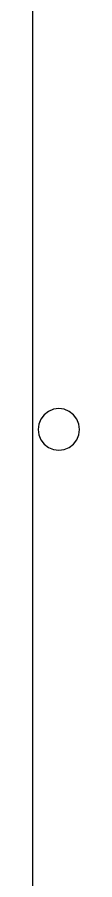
# Model space of a CAD drawing. Header units: metres. Extents: x -2 to 5.8, y -17.4 to 16.6.
# Drawn here: x -2.001 to -1.777, y -9.37 to -5.282 of the extents above; entities that cross this region are included whole.
import ezdxf

# ---------------------------------------------------------------- set-up
doc = ezdxf.new("R2010")
doc.units = ezdxf.units.M
doc.layers.add('SectionCutEdges', color=7, linetype='Continuous')

msp = doc.modelspace()

# ---------------------------------------------------------------- linework, layer by layer
msp.add_line((-2.0009, -1.232), (-2.0009, -17.377))
at = {"layer": 'SectionCutEdges'}
for p, q in [((-1.9252, -7.1499), (-1.9456, -7.1656)), ((-1.9014, -7.1401), (-1.9252, -7.1499)), ((-1.8759, -7.1367), (-1.9014, -7.1401)), ((-1.8504, -7.1401), (-1.8759, -7.1367)), ((-1.8266, -7.1499), (-1.8504, -7.1401)), ((-1.8062, -7.1656), (-1.8266, -7.1499)), ((-1.9613, -7.186), (-1.9711, -7.2098)), ((-1.9456, -7.1656), (-1.9613, -7.186)), ((-1.7905, -7.186), (-1.8062, -7.1656)), ((-1.7807, -7.2098), (-1.7905, -7.186)), ((-1.9711, -7.2098), (-1.9745, -7.2353)), ((-1.7773, -7.2353), (-1.7807, -7.2098)), ((-1.9745, -7.2353), (-1.9711, -7.2608)), ((-1.9711, -7.2608), (-1.9613, -7.2846)), ((-1.7905, -7.2846), (-1.7807, -7.2608)), ((-1.7807, -7.2608), (-1.7773, -7.2353)), ((-1.9613, -7.2846), (-1.9456, -7.305)), ((-1.9456, -7.305), (-1.9252, -7.3207)), ((-1.8266, -7.3207), (-1.8062, -7.305)), ((-1.8062, -7.305), (-1.7905, -7.2846)), ((-1.9252, -7.3207), (-1.9014, -7.3305)), ((-1.9014, -7.3305), (-1.8759, -7.3339)), ((-1.8759, -7.3339), (-1.8504, -7.3305)), ((-1.8504, -7.3305), (-1.8266, -7.3207))]:
    msp.add_line(p, q, dxfattribs=at)

doc.saveas('drawing.dxf')
